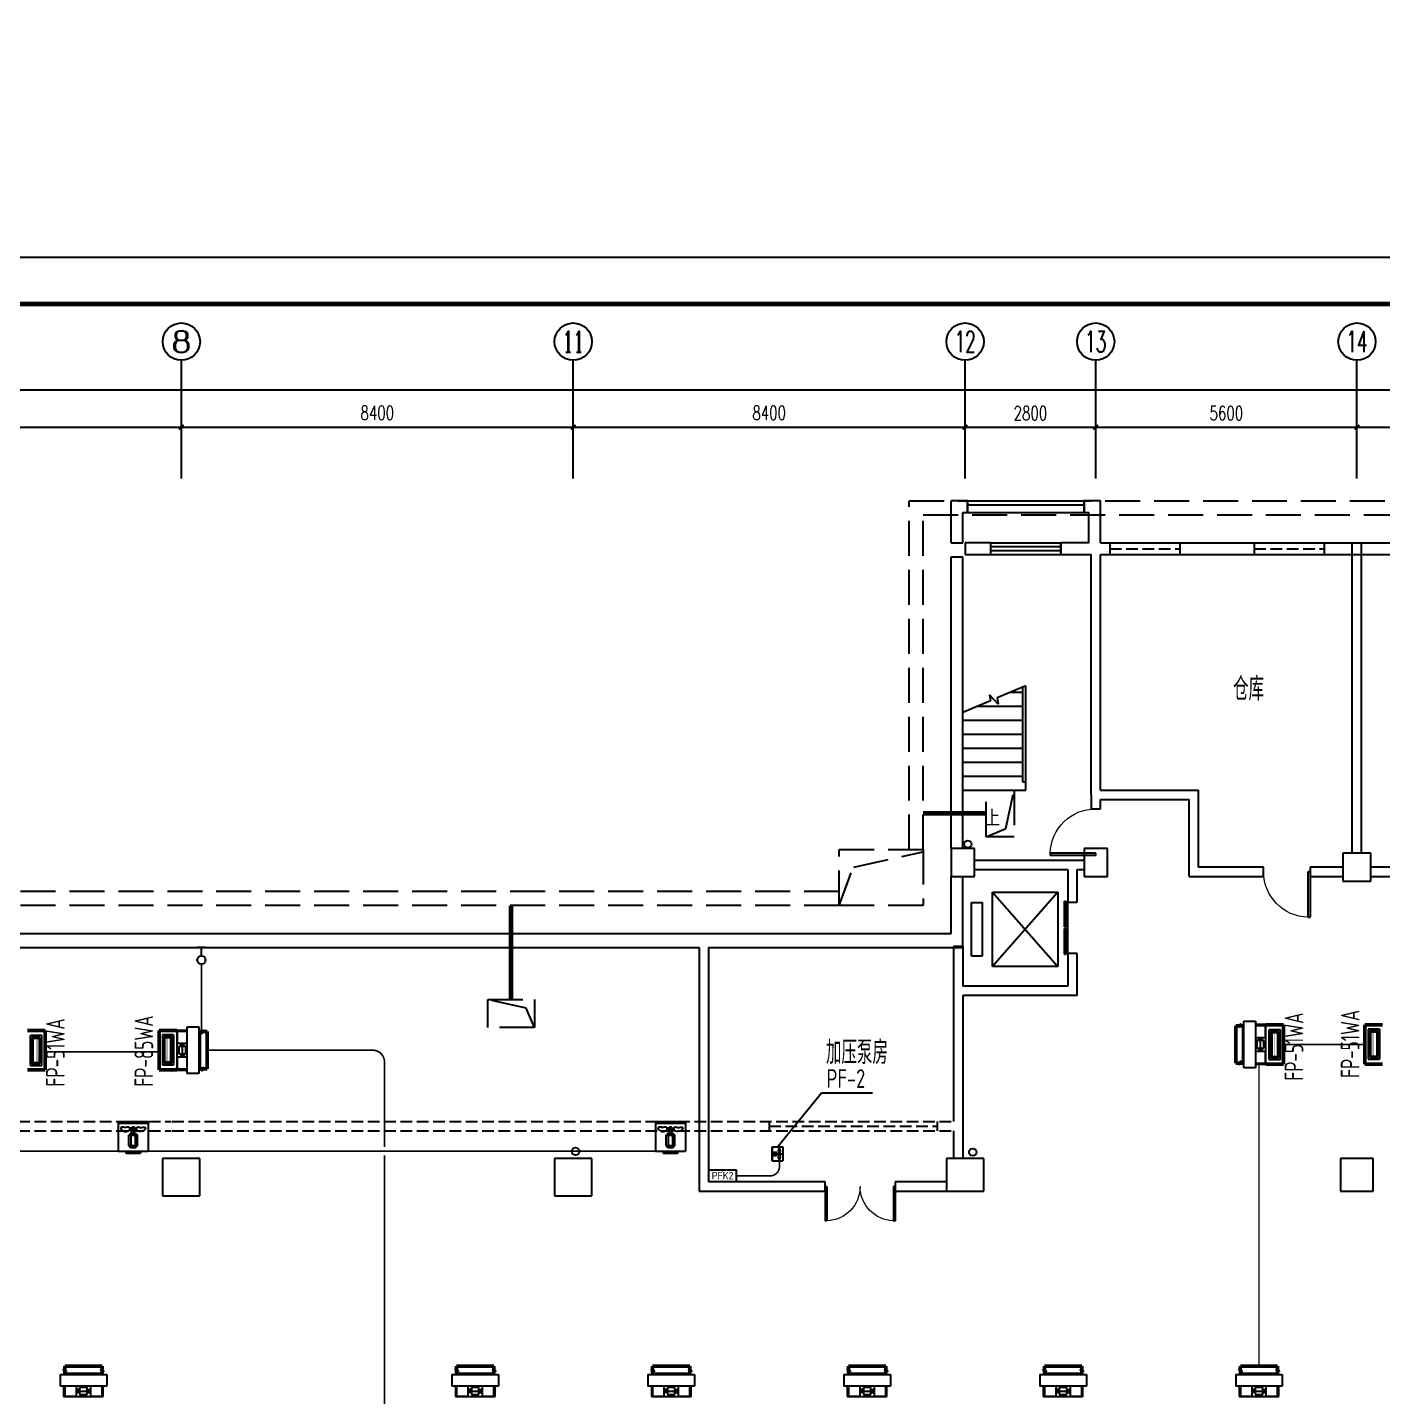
# Model space of a CAD drawing. Extents: x 2166032 to 5302137, y 581493 to 2416206.
# Drawn here: x 2366831 to 2395880, y 1306098 to 1335452 of the extents above; entities that cross this region are included whole.
import ezdxf
from ezdxf.enums import TextEntityAlignment as Align

# ---------------------------------------------------------------- set-up
doc = ezdxf.new("R2010")
doc.units = 0
doc.header["$LTSCALE"] = 1000
doc.header["$MEASUREMENT"] = 0
doc.linetypes.add('CENTER2', pattern=[1.14, 0.75, -0.13, 0.13, -0.13])
doc.linetypes.add('DASH', pattern=[0.35, 0.25, -0.1])
for name, color, linetype in [('ACS_FFG_FK', 7, 'Continuous'), ('AXIS', 3, 'Continuous'), ('AXIS_TEXT', 7, 'Continuous'), ('COLUMN', 2, 'Continuous'), ('DIM_SYMB', 3, 'Continuous'), ('EQUIP-照明', 3, 'Continuous'), ('EQUIP-通讯', 3, 'Continuous'), ('LVTRY', 8, 'Continuous'), ('PUB_TEXT', 7, 'Continuous'), ('PUB_TITLE', 137, 'Continuous'), ('STAIR', 8, 'Continuous'), ('WALL', 8, 'Continuous'), ('WINDOW', 8, 'Continuous'), ('WIRE-照明', 1, 'Continuous'), ('地沟', 8, 'Continuous'), ('屋面', 151, 'Continuous'), ('水', 7, 'Continuous'), ('消防', 7, 'Continuous'), ('消防排烟', 7, 'Continuous'), ('风机盘管', 7, 'Continuous')]:
    doc.layers.add(name, color=color, linetype=linetype)
doc.layers.add('ACS_KT_SB', color=130, linetype='Continuous', lineweight=13)
doc.layers.add('ACS_SFG_F2', color=6, linetype='Continuous', lineweight=50)
doc.styles.add('_TCH_AXIS', font='complex_.ttf')
doc.styles.add('_TCH_DIM', font='tssdeng.shx', dxfattribs={"bigfont": 'tssdchn.shx'})
doc.styles.add('_TEL_DIM', font='@tssdeng.shx', dxfattribs={"width": 0.8, "height": 3.5, "bigfont": '!tssdchn.shx'})
doc.styles.add('COMPLEX', font='complex_.ttf')
doc.styles.add('DIM_FONT', font='simplex_.ttf', dxfattribs={"width": 0.7})
doc.styles.add('HZ', font='！tssdeng.shx', dxfattribs={"bigfont": '！tssdchn.shx'})
doc.styles.get("Standard").update_dxf_attribs({"font": 'tssdeng.shx', "bigfont": 'tssdchn.shx'})
doc.styles.add('TSSD_Dimension', font='Tssdeng.shx', dxfattribs={"width": 0.7, "bigfont": 'tssdchn.shx'})
doc.styles.add('TSSD_REIN', font='tssdeng.shx', dxfattribs={"width": 0.7, "bigfont": 'tssdchn.shx'})
doc.dimstyles.new('DIMN', dxfattribs={"dimtxt": 300, "dimasz": 100, "dimexe": 250, "dimexo": 300, "dimgap": 150, "dimtad": 1, "dimdec": 0, "dimzin": 0, "dimdsep": 46, "dimtxsty": 'DIM_FONT', "dimblk": 'ARCHTICK', "dimcen": 0.09, "dimclrt": 7, "dimazin": 2, "dimtfac": 1, "dimtdec": 0, "dimtix": 1, "dimtmove": 2, "dimatfit": 3, "dimldrblk": 'ARCHTICK', "dimfxl": 1, "dimtolj": 1, "dimtzin": 0, "dimarcsym": 0})

# ---------------------------------------------------------------- blocks, each defined once
blk = doc.blocks.new('$SB61_1')
for p, q in [((-344, 91), (-380, 54)), ((-380, 54), (-380, -52)), ((-344, 91), (-134, 91)), ((-344, 91), (-344, -89)), ((-344, 43), (-134, 43)), ((-93, 50), (-134, 91)), ((-134, 91), (-134, -89)), ((-93, 50), (-93, -47)), ((-93, 32), (-10, 32)), ((-10, 66), (-10, -64)), ((-10, 66), (10, 66)), ((10, 16), (10, 66)), ((-344, -89), (-380, -52)), ((-344, -45), (-134, -45)), ((-344, -89), (-134, -89)), ((-93, -47), (-134, -89)), ((-93, -27), (-10, -27)), ((-10, -64), (10, -64)), ((10, -16), (10, -64))]:
    blk.add_line(p, q)
for points in [[(27, 198, 0.411372), (11, 254, 0.494273), (-35, 83, 0.741953), (33, 105, 0.098181), (27, 124, -0.171786), (27, 198)], [(31, -198, -0.313475), (12, -256, -0.472676), (-35, -80, -0.748081), (34, -102, -0.098181), (28, -121, 0.171786), (28, -196)]]:
    blk.add_lwpolyline(points, format="xyb")
blk.add_lwpolyline([(10, 16), (34, 16), (34, -16), (10, -16)], close=True)
for tag, p, height, style, width, flags in [('UNIT', (0, 0), 0.001, 'HZ', 0.7, 1), ('WHAT', (0, 0), 0.001, 'HZ', 0.7, 1), ('SPEC', (0, 0), 0.001, 'HZ', 0.7, 1), ('YSIZE', (34, -16), 0.15, 'DIM_FONT', 0.8, 9), ('XSIZE', (34, -16), 0.15, 'DIM_FONT', 0.8, 9)]:
    blk.add_attdef(tag, p, '', height=height, dxfattribs=dict(style=style, width=width, flags=flags))
blk = doc.blocks.new('A$C54D307B5')
at = {"layer": '消防'}
for p, q in [((0, -300), (0, 300)), ((0, 300), (640, 300)), ((165, 345), (475, 345)), ((165, 300), (165, 345)), ((475, 300), (475, 345)), ((640, -300), (640, 300)), ((0, -340), (0, -300)), ((0, -300), (640, -300)), ((0, -340), (640, -340)), ((640, -340), (640, -300))]:
    blk.add_line(p, q, dxfattribs=at)
at = {"layer": '风机盘管', "xscale": -1.057367996545509, "yscale": 1.057367996545509, "zscale": 1.0573679886336, "rotation": 90}
blk.add_blockref('$SB61_1', (321, -183), dxfattribs=at)
blk = doc.blocks.new('H-DTDFFS-20')
for p, q in [((-0.5, 0.5), (0.5, 0.5)), ((-0.5, -0.5), (-0.5, 0.5)), ((0.5, 0.5), (-0.5, 0.5)), ((0.5, 0.5), (0.5, -0.5)), ((-0.44, -0.34), (-0.44, 0.34)), ((-0.44, 0.34), (0.44, 0.34)), ((-0.4, 0.3), (0.4, 0.3)), ((-0.4, -0.3), (-0.4, 0.3)), ((0.4, 0.3), (0.4, -0.3)), ((0.44, 0.34), (0.44, -0.34)), ((0.44, -0.34), (-0.44, -0.34)), ((0.4, -0.3), (-0.4, -0.3)), ((0.5, -0.5), (-0.5, -0.5))]:
    blk.add_line(p, q)
at = {"const_width": 0.01}
for points in [[(-0.4, 0.162), (0.4, 0.162)], [(-0.4, 0), (0.4, 0)], [(-0.4, -0.162), (0.4, -0.162)]]:
    blk.add_lwpolyline(points, dxfattribs=at)
blk = doc.blocks.new('$equip$00001212')
for p, q in [((-0.222, 0), (0.222, 0)), ((0, 0.444), (0, 0))]:
    blk.add_line(p, q)
blk.add_circle((0, 0.667), 0.222)
at = {"layer": 'EQUIP-照明'}
for p in [(0, 0.889), (-0.222, 0.667), (0, 0), (0.222, 0.667)]:
    blk.add_point(p, dxfattribs=at)
at = {"layer": 'EQUIP-照明', "flags": 9}
blk.add_attdef('A', (0, 0), '', height=0.00002, dxfattribs=at)
blk = doc.blocks.new('$equip$00001955')
for p, q in [((0.75, 0.3), (-0.75, 0.3)), ((-0.75, 0.3), (-0.75, -0.3)), ((0.75, -0.3), (0.75, 0.3)), ((-0.75, -0.3), (0.75, -0.3))]:
    blk.add_line(p, q)
for p in [(-0.75, 0), (0, 0.3), (0.75, 0), (0, -0.3)]:
    blk.add_point(p)
at = {"color": 7, "style": '_TEL_DIM'}
blk.add_attdef('$TEXT$', text='', height=0.4, dxfattribs=at).set_placement((0.005, 0.013), align=Align.MIDDLE_CENTER)
at = {"color": 7, "style": '_TEL_DIM', "flags": 1}
blk.add_attdef('A', text='', height=0.00002, dxfattribs=at).set_placement((0, 0), align=Align.MIDDLE_CENTER)
blk = doc.blocks.new('_ArchTick')
at = {"color": 0, "linetype": 'ByBlock', "const_width": 0.4}
blk.add_lwpolyline([(-0.5, -0.5), (0.5, 0.5)], dxfattribs=at)
blk = doc.blocks.new('*D2332')
at = {"layer": 'AXIS', "color": 0, "lineweight": -2}
for p, q in [((2361731, 1326180), (2361731, 1327132)), ((2370131, 1326180), (2370131, 1327132)), ((2361731, 1326882), (2370131, 1326882))]:
    blk.add_line(p, q, dxfattribs=at)
at = {"layer": 'Defpoints', "color": 0}
for p in [(2370131, 1326882), (2361731, 1325880), (2370131, 1325880)]:
    blk.add_point(p, dxfattribs=at)
at = {"layer": 'AXIS', "color": 0, "lineweight": -2, "xscale": 100, "yscale": 100, "zscale": 100, "rotation": 180}
blk.add_blockref('_ArchTick', (2361731, 1326882), dxfattribs=at)
at = {"layer": 'AXIS', "color": 0, "lineweight": -2, "xscale": 100, "yscale": 100, "zscale": 100}
blk.add_blockref('_ArchTick', (2370131, 1326882), dxfattribs=at)
at = {"layer": 'AXIS', "color": 7, "insert": (2365931, 1327186), "char_height": 300, "attachment_point": 5, "style": 'DIM_FONT'}
blk.add_mtext('\\A1;8400', dxfattribs=at)
blk = doc.blocks.new('*D2333')
at = {"layer": 'AXIS', "color": 0, "lineweight": -2}
for p, q in [((2370131, 1326180), (2370131, 1327132)), ((2378531, 1326180), (2378531, 1327132)), ((2370131, 1326882), (2378531, 1326882))]:
    blk.add_line(p, q, dxfattribs=at)
at = {"layer": 'Defpoints', "color": 0}
for p in [(2378531, 1326882), (2370131, 1325880), (2378531, 1325880)]:
    blk.add_point(p, dxfattribs=at)
at = {"layer": 'AXIS', "color": 0, "lineweight": -2, "xscale": 100, "yscale": 100, "zscale": 100, "rotation": 180}
blk.add_blockref('_ArchTick', (2370131, 1326882), dxfattribs=at)
at = {"layer": 'AXIS', "color": 0, "lineweight": -2, "xscale": 100, "yscale": 100, "zscale": 100}
blk.add_blockref('_ArchTick', (2378531, 1326882), dxfattribs=at)
at = {"layer": 'AXIS', "color": 7, "insert": (2374331, 1327186), "char_height": 300, "attachment_point": 5, "style": 'DIM_FONT'}
blk.add_mtext('\\A1;8400', dxfattribs=at)
blk = doc.blocks.new('*D2334')
at = {"layer": 'AXIS', "color": 0, "lineweight": -2}
for p, q in [((2378531, 1326180), (2378531, 1327132)), ((2386931, 1326180), (2386931, 1327132)), ((2378531, 1326882), (2386931, 1326882))]:
    blk.add_line(p, q, dxfattribs=at)
at = {"layer": 'Defpoints', "color": 0}
for p in [(2386931, 1326882), (2378531, 1325880), (2386931, 1325880)]:
    blk.add_point(p, dxfattribs=at)
at = {"layer": 'AXIS', "color": 0, "lineweight": -2, "xscale": 100, "yscale": 100, "zscale": 100, "rotation": 180}
blk.add_blockref('_ArchTick', (2378531, 1326882), dxfattribs=at)
at = {"layer": 'AXIS', "color": 0, "lineweight": -2, "xscale": 100, "yscale": 100, "zscale": 100}
blk.add_blockref('_ArchTick', (2386931, 1326882), dxfattribs=at)
at = {"layer": 'AXIS', "color": 7, "insert": (2382731, 1327186), "char_height": 300, "attachment_point": 5, "style": 'DIM_FONT'}
blk.add_mtext('\\A1;8400', dxfattribs=at)
blk = doc.blocks.new('*D2335')
at = {"layer": 'AXIS', "color": 0, "lineweight": -2}
for p, q in [((2386931, 1326180), (2386931, 1327132)), ((2389731, 1326180), (2389731, 1327132)), ((2386931, 1326882), (2389731, 1326882))]:
    blk.add_line(p, q, dxfattribs=at)
at = {"layer": 'Defpoints', "color": 0}
for p in [(2389731, 1326882), (2386931, 1325880), (2389731, 1325880)]:
    blk.add_point(p, dxfattribs=at)
at = {"layer": 'AXIS', "color": 0, "lineweight": -2, "xscale": 100, "yscale": 100, "zscale": 100, "rotation": 180}
blk.add_blockref('_ArchTick', (2386931, 1326882), dxfattribs=at)
at = {"layer": 'AXIS', "color": 0, "lineweight": -2, "xscale": 100, "yscale": 100, "zscale": 100}
blk.add_blockref('_ArchTick', (2389731, 1326882), dxfattribs=at)
at = {"layer": 'AXIS', "color": 7, "insert": (2388331, 1327183), "char_height": 300, "attachment_point": 5, "style": 'DIM_FONT'}
blk.add_mtext('\\A1;2800', dxfattribs=at)
blk = doc.blocks.new('*D2336')
at = {"layer": 'AXIS', "color": 0, "lineweight": -2}
for p, q in [((2389731, 1326180), (2389731, 1327132)), ((2395331, 1326180), (2395331, 1327132)), ((2389731, 1326882), (2395331, 1326882))]:
    blk.add_line(p, q, dxfattribs=at)
at = {"layer": 'Defpoints', "color": 0}
for p in [(2395331, 1326882), (2389731, 1325880), (2395331, 1325880)]:
    blk.add_point(p, dxfattribs=at)
at = {"layer": 'AXIS', "color": 0, "lineweight": -2, "xscale": 100, "yscale": 100, "zscale": 100, "rotation": 180}
blk.add_blockref('_ArchTick', (2389731, 1326882), dxfattribs=at)
at = {"layer": 'AXIS', "color": 0, "lineweight": -2, "xscale": 100, "yscale": 100, "zscale": 100}
blk.add_blockref('_ArchTick', (2395331, 1326882), dxfattribs=at)
at = {"layer": 'AXIS', "color": 7, "insert": (2392531, 1327183), "char_height": 300, "attachment_point": 5, "style": 'DIM_FONT'}
blk.add_mtext('\\A1;5600', dxfattribs=at)
blk = doc.blocks.new('*D2337')
at = {"layer": 'AXIS', "color": 0, "lineweight": -2}
for p, q in [((2395331, 1326180), (2395331, 1327132)), ((2401931, 1326180), (2401931, 1327132)), ((2395331, 1326882), (2401931, 1326882))]:
    blk.add_line(p, q, dxfattribs=at)
at = {"layer": 'Defpoints', "color": 0}
for p in [(2401931, 1326882), (2395331, 1325880), (2401931, 1325880)]:
    blk.add_point(p, dxfattribs=at)
at = {"layer": 'AXIS', "color": 0, "lineweight": -2, "xscale": 100, "yscale": 100, "zscale": 100, "rotation": 180}
blk.add_blockref('_ArchTick', (2395331, 1326882), dxfattribs=at)
at = {"layer": 'AXIS', "color": 0, "lineweight": -2, "xscale": 100, "yscale": 100, "zscale": 100}
blk.add_blockref('_ArchTick', (2401931, 1326882), dxfattribs=at)
at = {"layer": 'AXIS', "color": 7, "insert": (2398631, 1327183), "char_height": 300, "attachment_point": 5, "style": 'DIM_FONT'}
blk.add_mtext('\\A1;6600', dxfattribs=at)
blk = doc.blocks.new('*D2339')
at = {"layer": 'AXIS', "color": 0, "lineweight": -2}
for p, q in [((2326731, 1326480), (2326731, 1327932)), ((2404361, 1326480), (2404361, 1327932)), ((2326731, 1327682), (2404361, 1327682))]:
    blk.add_line(p, q, dxfattribs=at)
at = {"layer": 'Defpoints', "color": 0}
for p in [(2404361, 1327682), (2326731, 1326180), (2404361, 1326180)]:
    blk.add_point(p, dxfattribs=at)
at = {"layer": 'AXIS', "color": 0, "lineweight": -2, "xscale": 100, "yscale": 100, "zscale": 100, "rotation": 180}
blk.add_blockref('_ArchTick', (2326731, 1327682), dxfattribs=at)
at = {"layer": 'AXIS', "color": 0, "lineweight": -2, "xscale": 100, "yscale": 100, "zscale": 100}
blk.add_blockref('_ArchTick', (2404361, 1327682), dxfattribs=at)
at = {"layer": 'AXIS', "color": 7, "insert": (2365546, 1327983), "char_height": 300, "attachment_point": 5, "style": 'DIM_FONT'}
blk.add_mtext('\\A1;77630', dxfattribs=at)
blk = doc.blocks.new('$DorLib2D$00000001')
for p, q in [((0.45, 0.975), (0.5, 0.975)), ((0.45, 0), (0.45, 0.975)), ((0.5, 0), (0.5, 0.975)), ((0.5, 0), (0.45, 0))]:
    blk.add_line(p, q)
at = {"lineweight": 13}
blk.add_arc((0.475, 0), 0.975, 91.4693, 180, dxfattribs=at)
blk = doc.blocks.new('_AXISO')
blk.add_circle((0, 0), 0.5)
at = {"layer": 'AXIS_TEXT', "style": 'COMPLEX', "width": 1.171875}
blk.add_attdef('A', text='', height=0.56, dxfattribs=at).set_placement((-0.25, -0.28), (0.25, -0.28), align=Align.FIT)
blk = doc.blocks.new('$TCHSYS$WIN2D')
for p, q in [((-0.5, 0.5), (0.5, 0.5)), ((-0.5, 0.5), (-0.5, -0.5)), ((0.5, 0.5), (0.5, -0.5)), ((0.5, 0.167), (-0.5, 0.167)), ((0.5, -0.167), (-0.5, -0.167)), ((-0.5, -0.5), (0.5, -0.5))]:
    blk.add_line(p, q)
blk = doc.blocks.new('$TCHSYS$LDOR22D')
for p, q in [((-0.517, 0.833), (-0.017, 0.833)), ((-0.517, 0.833), (-0.517, 0.667)), ((-0.017, 0.833), (-0.017, 0.667)), ((0.017, 0.833), (0.017, 0.667)), ((0.017, 0.833), (0.517, 0.833)), ((0.517, 0.833), (0.517, 0.667)), ((-0.517, 0.667), (-0.017, 0.667)), ((0.017, 0.667), (0.517, 0.667)), ((-0.5, 0.5), (0.5, 0.5))]:
    blk.add_line(p, q)
blk = doc.blocks.new('$DorLib2D$00000002')
for p, q in [((-0.5, 0), (-0.5, 0.4875)), ((-0.475, 0.4875), (-0.5, 0.4875)), ((-0.475, 0), (-0.475, 0.4875)), ((0.475, 0), (0.475, 0.4875)), ((0.475, 0.4875), (0.5, 0.4875)), ((0.5, 0), (0.5, 0.4875)), ((-0.5, 0), (-0.475, 0)), ((0.5, 0), (0.475, 0))]:
    blk.add_line(p, q)
at = {"lineweight": 13}
for centre, start, end in [((-0.4875, 0), 0, 88.53072), ((0.4875, 0), 91.46928, 180)]:
    blk.add_arc(centre, 0.4875, start, end, dxfattribs=at)

msp = doc.modelspace()

# ---------------------------------------------------------------- linework, layer by layer
at = {"color": 0}
for p, q in [((2370031, 1313949), (2370031, 1313099)), ((2370256, 1313949), (2370031, 1313949)), ((2370043.5, 1313924), (2370043.5, 1313674)), ((2370256, 1313924), (2370043.5, 1313924)), ((2370256, 1313024), (2370256, 1314024)), ((2370256, 1314024), (2370506, 1314024)), ((2370506, 1314024), (2370506, 1313024)), ((2370506, 1313924), (2370531, 1313924)), ((2370531, 1313954), (2370531, 1313094)), ((2392880.7, 1313218.9), (2392880.7, 1314078.9)), ((2392905.7, 1314048.9), (2392880.7, 1314048.9)), ((2392905.7, 1313148.9), (2392905.7, 1314148.9)), ((2392905.7, 1314148.9), (2393155.7, 1314148.9)), ((2393155.7, 1314148.9), (2393155.7, 1313148.9)), ((2393380.7, 1314073.9), (2393155.7, 1314073.9)), ((2393368.2, 1314048.9), (2393155.7, 1314048.9)), ((2393368.2, 1313798.9), (2393368.2, 1314048.9)), ((2393380.7, 1313223.9), (2393380.7, 1314073.9)), ((2370043.5, 1313674), (2370256, 1313674)), ((2370118.5, 1313604), (2370118.5, 1313674)), ((2370149.7, 1313674), (2370149.7, 1313374)), ((2370180.9, 1313604), (2370180.9, 1313674)), ((2393155.7, 1313798.9), (2393368.2, 1313798.9)), ((2393336.9, 1313728.9), (2393186.9, 1313728.9)), ((2393186.9, 1313728.9), (2393186.9, 1313568.9)), ((2393230.7, 1313728.9), (2393230.7, 1313798.9)), ((2393261.9, 1313498.9), (2393261.9, 1313798.9)), ((2393293.2, 1313728.9), (2393293.2, 1313798.9)), ((2393336.9, 1313568.9), (2393336.9, 1313728.9)), ((2370043.5, 1313374), (2370043.5, 1313124)), ((2370256, 1313374), (2370043.5, 1313374)), ((2370224.7, 1313604), (2370074.7, 1313604)), ((2370074.7, 1313604), (2370074.7, 1313444)), ((2370074.7, 1313444), (2370224.7, 1313444)), ((2370118.5, 1313444), (2370118.5, 1313374)), ((2370180.9, 1313444), (2370180.9, 1313374)), ((2370224.7, 1313444), (2370224.7, 1313604)), ((2393368.2, 1313498.9), (2393155.7, 1313498.9)), ((2393186.9, 1313568.9), (2393336.9, 1313568.9)), ((2393230.7, 1313568.9), (2393230.7, 1313498.9)), ((2393293.2, 1313568.9), (2393293.2, 1313498.9)), ((2393368.2, 1313248.9), (2393368.2, 1313498.9)), ((2370031, 1313099), (2370256, 1313099)), ((2370043.5, 1313124), (2370256, 1313124)), ((2370506, 1313124), (2370531, 1313124)), ((2392905.7, 1313248.9), (2392880.7, 1313248.9)), ((2393155.7, 1313148.9), (2392905.7, 1313148.9)), ((2393155.7, 1313248.9), (2393368.2, 1313248.9)), ((2393155.7, 1313223.9), (2393380.7, 1313223.9)), ((2370506, 1313024), (2370256, 1313024)), ((2367530.7, 1306572.7), (2368530.7, 1306572.7)), ((2367530.7, 1306572.7), (2367530.7, 1306322.7)), ((2367600.7, 1306597.7), (2368460.7, 1306597.7)), ((2367630.7, 1306572.7), (2367630.7, 1306597.7)), ((2368430.7, 1306572.7), (2368430.7, 1306597.7)), ((2368530.7, 1306572.7), (2368530.7, 1306322.7)), ((2375930.7, 1306572.7), (2376930.7, 1306572.7)), ((2375930.7, 1306572.7), (2375930.7, 1306322.7)), ((2376000.7, 1306597.7), (2376860.7, 1306597.7)), ((2376030.7, 1306572.7), (2376030.7, 1306597.7)), ((2376830.7, 1306572.7), (2376830.7, 1306597.7)), ((2376930.7, 1306572.7), (2376930.7, 1306322.7)), ((2380130.7, 1306572.7), (2381130.7, 1306572.7)), ((2380130.7, 1306572.7), (2380130.7, 1306322.7)), ((2380200.7, 1306597.7), (2381060.7, 1306597.7)), ((2380230.7, 1306572.7), (2380230.7, 1306597.7)), ((2381030.7, 1306572.7), (2381030.7, 1306597.7)), ((2381130.7, 1306572.7), (2381130.7, 1306322.7)), ((2384330.7, 1306572.7), (2385330.7, 1306572.7)), ((2384330.7, 1306572.7), (2384330.7, 1306322.7)), ((2384400.7, 1306597.7), (2385260.7, 1306597.7)), ((2384430.7, 1306572.7), (2384430.7, 1306597.7)), ((2385230.7, 1306572.7), (2385230.7, 1306597.7)), ((2385330.7, 1306572.7), (2385330.7, 1306322.7)), ((2388530.7, 1306572.7), (2389530.7, 1306572.7)), ((2388530.7, 1306572.7), (2388530.7, 1306322.7)), ((2388600.7, 1306597.7), (2389460.7, 1306597.7)), ((2388630.7, 1306572.7), (2388630.7, 1306597.7)), ((2389430.7, 1306572.7), (2389430.7, 1306597.7)), ((2389530.7, 1306572.7), (2389530.7, 1306322.7)), ((2392730.7, 1306572.7), (2393730.7, 1306572.7)), ((2392730.7, 1306572.7), (2392730.7, 1306322.7)), ((2392800.7, 1306597.7), (2393660.7, 1306597.7)), ((2392830.7, 1306572.7), (2392830.7, 1306597.7)), ((2393630.7, 1306572.7), (2393630.7, 1306597.7)), ((2393730.7, 1306572.7), (2393730.7, 1306322.7)), ((2368530.7, 1306322.7), (2367530.7, 1306322.7)), ((2367605.7, 1306322.7), (2367605.7, 1306097.7)), ((2367630.7, 1306322.7), (2367630.7, 1306110.2)), ((2367880.7, 1306110.2), (2367880.7, 1306322.7)), ((2367950.7, 1306291.5), (2367950.7, 1306141.5)), ((2368110.7, 1306291.5), (2367950.7, 1306291.5)), ((2368110.7, 1306141.5), (2368110.7, 1306291.5)), ((2368180.7, 1306322.7), (2368180.7, 1306110.2)), ((2368430.7, 1306110.2), (2368430.7, 1306322.7)), ((2368455.7, 1306097.7), (2368455.7, 1306322.7)), ((2376930.7, 1306322.7), (2375930.7, 1306322.7)), ((2376005.7, 1306322.7), (2376005.7, 1306097.7)), ((2376030.7, 1306322.7), (2376030.7, 1306110.2)), ((2376280.7, 1306110.2), (2376280.7, 1306322.7)), ((2376350.7, 1306291.5), (2376350.7, 1306141.5)), ((2376510.7, 1306291.5), (2376350.7, 1306291.5)), ((2376510.7, 1306141.5), (2376510.7, 1306291.5)), ((2376580.7, 1306322.7), (2376580.7, 1306110.2)), ((2376830.7, 1306110.2), (2376830.7, 1306322.7)), ((2376855.7, 1306097.7), (2376855.7, 1306322.7)), ((2381130.7, 1306322.7), (2380130.7, 1306322.7)), ((2380205.7, 1306322.7), (2380205.7, 1306097.7)), ((2380230.7, 1306322.7), (2380230.7, 1306110.2)), ((2380480.7, 1306110.2), (2380480.7, 1306322.7)), ((2380550.7, 1306291.5), (2380550.7, 1306141.5)), ((2380710.7, 1306291.5), (2380550.7, 1306291.5)), ((2380710.7, 1306141.5), (2380710.7, 1306291.5)), ((2380780.7, 1306322.7), (2380780.7, 1306110.2)), ((2381030.7, 1306110.2), (2381030.7, 1306322.7)), ((2381055.7, 1306097.7), (2381055.7, 1306322.7)), ((2385330.7, 1306322.7), (2384330.7, 1306322.7)), ((2384405.7, 1306322.7), (2384405.7, 1306097.7)), ((2384430.7, 1306322.7), (2384430.7, 1306110.2)), ((2384680.7, 1306110.2), (2384680.7, 1306322.7)), ((2384750.7, 1306291.5), (2384750.7, 1306141.5)), ((2384910.7, 1306291.5), (2384750.7, 1306291.5)), ((2384910.7, 1306141.5), (2384910.7, 1306291.5)), ((2384980.7, 1306322.7), (2384980.7, 1306110.2)), ((2385230.7, 1306110.2), (2385230.7, 1306322.7)), ((2385255.7, 1306097.7), (2385255.7, 1306322.7)), ((2389530.7, 1306322.7), (2388530.7, 1306322.7)), ((2388605.7, 1306322.7), (2388605.7, 1306097.7)), ((2388630.7, 1306322.7), (2388630.7, 1306110.2)), ((2388880.7, 1306110.2), (2388880.7, 1306322.7)), ((2388950.7, 1306291.5), (2388950.7, 1306141.5)), ((2389110.7, 1306291.5), (2388950.7, 1306291.5)), ((2389110.7, 1306141.5), (2389110.7, 1306291.5)), ((2389180.7, 1306322.7), (2389180.7, 1306110.2)), ((2389430.7, 1306110.2), (2389430.7, 1306322.7)), ((2389455.7, 1306097.7), (2389455.7, 1306322.7)), ((2393730.7, 1306322.7), (2392730.7, 1306322.7)), ((2392805.7, 1306322.7), (2392805.7, 1306097.7)), ((2392830.7, 1306322.7), (2392830.7, 1306110.2)), ((2393080.7, 1306110.2), (2393080.7, 1306322.7)), ((2393150.7, 1306291.5), (2393150.7, 1306141.5)), ((2393310.7, 1306291.5), (2393150.7, 1306291.5)), ((2393310.7, 1306141.5), (2393310.7, 1306291.5)), ((2393380.7, 1306322.7), (2393380.7, 1306110.2)), ((2393630.7, 1306110.2), (2393630.7, 1306322.7)), ((2393655.7, 1306097.7), (2393655.7, 1306322.7)), ((2367605.7, 1306097.7), (2368455.7, 1306097.7)), ((2367630.7, 1306110.2), (2367880.7, 1306110.2)), ((2367950.7, 1306247.7), (2367880.7, 1306247.7)), ((2367880.7, 1306216.5), (2368180.7, 1306216.5)), ((2367950.7, 1306185.2), (2367880.7, 1306185.2)), ((2367950.7, 1306141.5), (2368110.7, 1306141.5)), ((2368110.7, 1306247.7), (2368180.7, 1306247.7)), ((2368110.7, 1306185.2), (2368180.7, 1306185.2)), ((2368180.7, 1306110.2), (2368430.7, 1306110.2)), ((2376005.7, 1306097.7), (2376855.7, 1306097.7)), ((2376030.7, 1306110.2), (2376280.7, 1306110.2)), ((2376350.7, 1306247.7), (2376280.7, 1306247.7)), ((2376280.7, 1306216.5), (2376580.7, 1306216.5)), ((2376350.7, 1306185.2), (2376280.7, 1306185.2)), ((2376350.7, 1306141.5), (2376510.7, 1306141.5)), ((2376510.7, 1306247.7), (2376580.7, 1306247.7)), ((2376510.7, 1306185.2), (2376580.7, 1306185.2)), ((2376580.7, 1306110.2), (2376830.7, 1306110.2)), ((2380205.7, 1306097.7), (2381055.7, 1306097.7)), ((2380230.7, 1306110.2), (2380480.7, 1306110.2)), ((2380550.7, 1306247.7), (2380480.7, 1306247.7)), ((2380480.7, 1306216.5), (2380780.7, 1306216.5)), ((2380550.7, 1306185.2), (2380480.7, 1306185.2)), ((2380550.7, 1306141.5), (2380710.7, 1306141.5)), ((2380710.7, 1306247.7), (2380780.7, 1306247.7)), ((2380710.7, 1306185.2), (2380780.7, 1306185.2)), ((2380780.7, 1306110.2), (2381030.7, 1306110.2)), ((2384405.7, 1306097.7), (2385255.7, 1306097.7)), ((2384430.7, 1306110.2), (2384680.7, 1306110.2)), ((2384750.7, 1306247.7), (2384680.7, 1306247.7)), ((2384680.7, 1306216.5), (2384980.7, 1306216.5)), ((2384750.7, 1306185.2), (2384680.7, 1306185.2)), ((2384750.7, 1306141.5), (2384910.7, 1306141.5)), ((2384910.7, 1306247.7), (2384980.7, 1306247.7)), ((2384910.7, 1306185.2), (2384980.7, 1306185.2)), ((2384980.7, 1306110.2), (2385230.7, 1306110.2)), ((2388605.7, 1306097.7), (2389455.7, 1306097.7)), ((2388630.7, 1306110.2), (2388880.7, 1306110.2)), ((2388950.7, 1306247.7), (2388880.7, 1306247.7)), ((2388880.7, 1306216.5), (2389180.7, 1306216.5)), ((2388950.7, 1306185.2), (2388880.7, 1306185.2)), ((2388950.7, 1306141.5), (2389110.7, 1306141.5)), ((2389110.7, 1306247.7), (2389180.7, 1306247.7)), ((2389110.7, 1306185.2), (2389180.7, 1306185.2)), ((2389180.7, 1306110.2), (2389430.7, 1306110.2)), ((2392805.7, 1306097.7), (2393655.7, 1306097.7)), ((2392830.7, 1306110.2), (2393080.7, 1306110.2)), ((2393150.7, 1306247.7), (2393080.7, 1306247.7)), ((2393080.7, 1306216.5), (2393380.7, 1306216.5)), ((2393150.7, 1306185.2), (2393080.7, 1306185.2)), ((2393150.7, 1306141.5), (2393310.7, 1306141.5)), ((2393310.7, 1306247.7), (2393380.7, 1306247.7)), ((2393310.7, 1306185.2), (2393380.7, 1306185.2)), ((2393380.7, 1306110.2), (2393630.7, 1306110.2))]:
    msp.add_line(p, q, dxfattribs=at)
msp.add_line((2383854.2, 1312609.7), (2384943.2, 1312609.7))
msp.add_circle((2604640.5, 1020101.3), 438608.5)
at = {"layer": 'ACS_SFG_F2'}
for p, q in [((2367209, 1313946.6), (2366830.7, 1313946.6)), ((2367209, 1313101.5), (2367209, 1313946.6)), ((2369652.6, 1313946.6), (2370031, 1313946.6)), ((2369652.6, 1313946.6), (2369652.6, 1313101.5)), ((2370531, 1313924), (2370576.8, 1313924)), ((2370552.1, 1313889.5), (2370629.3, 1313947.4)), ((2370576.8, 1313924), (2370552.1, 1313889.5)), ((2370629.3, 1313947.4), (2370618.8, 1313924.6)), ((2370618.8, 1313924.6), (2370681, 1313924)), ((2370681, 1313924), (2370681, 1313124)), ((2392792.9, 1314048.3), (2392730.7, 1314048.9)), ((2392730.7, 1314048.9), (2392730.7, 1313248.9)), ((2392859.5, 1314083.4), (2392782.3, 1314025.5)), ((2392782.3, 1314025.5), (2392792.9, 1314048.3)), ((2392834.8, 1314048.9), (2392859.5, 1314083.4)), ((2392880.7, 1314048.9), (2392834.8, 1314048.9)), ((2393759, 1314071.4), (2393380.7, 1314071.4)), ((2393759, 1313226.3), (2393759, 1314071.4)), ((2395502, 1314071.4), (2395880.4, 1314071.4)), ((2395502, 1314071.4), (2395502.1, 1313226.3)), ((2367209, 1313101.5), (2366830.7, 1313101.5)), ((2369652.6, 1313101.5), (2370031, 1313101.5)), ((2370531, 1313124), (2370576.8, 1313124)), ((2370552.1, 1313089.5), (2370629.3, 1313147.4)), ((2370576.8, 1313124), (2370552.1, 1313089.5)), ((2370629.3, 1313147.4), (2370618.8, 1313124.6)), ((2370618.8, 1313124.6), (2370681, 1313124)), ((2392792.9, 1313248.3), (2392730.7, 1313248.9)), ((2392859.5, 1313283.4), (2392782.3, 1313225.5)), ((2392782.3, 1313225.5), (2392792.9, 1313248.3)), ((2392834.8, 1313248.9), (2392859.5, 1313283.4)), ((2392880.7, 1313248.9), (2392834.8, 1313248.9)), ((2393759, 1313226.3), (2393380.7, 1313226.3)), ((2395502, 1313226.3), (2395880.4, 1313226.3)), ((2367665.2, 1306618.9), (2367607.3, 1306696.1)), ((2367607.3, 1306696.1), (2367630.1, 1306685.6)), ((2367630.1, 1306685.6), (2367630.7, 1306747.7)), ((2368430.7, 1306747.7), (2367630.7, 1306747.7)), ((2367630.7, 1306597.7), (2367630.7, 1306643.6)), ((2367630.7, 1306643.6), (2367665.2, 1306618.9)), ((2368465.2, 1306618.9), (2368407.3, 1306696.1)), ((2368407.3, 1306696.1), (2368430.1, 1306685.6)), ((2368430.1, 1306685.6), (2368430.7, 1306747.7)), ((2368430.7, 1306597.7), (2368430.7, 1306643.6)), ((2368430.7, 1306643.6), (2368465.2, 1306618.9)), ((2376065.2, 1306618.9), (2376007.3, 1306696.1)), ((2376007.3, 1306696.1), (2376030.1, 1306685.6)), ((2376030.1, 1306685.6), (2376030.7, 1306747.7)), ((2376830.7, 1306747.7), (2376030.7, 1306747.7)), ((2376030.7, 1306597.7), (2376030.7, 1306643.6)), ((2376030.7, 1306643.6), (2376065.2, 1306618.9)), ((2376865.2, 1306618.9), (2376807.3, 1306696.1)), ((2376807.3, 1306696.1), (2376830.1, 1306685.6)), ((2376830.1, 1306685.6), (2376830.7, 1306747.7)), ((2376830.7, 1306597.7), (2376830.7, 1306643.6)), ((2376830.7, 1306643.6), (2376865.2, 1306618.9)), ((2380265.2, 1306618.9), (2380207.3, 1306696.1)), ((2380207.3, 1306696.1), (2380230.1, 1306685.6)), ((2380230.1, 1306685.6), (2380230.7, 1306747.7)), ((2381030.7, 1306747.7), (2380230.7, 1306747.7)), ((2380230.7, 1306597.7), (2380230.7, 1306643.6)), ((2380230.7, 1306643.6), (2380265.2, 1306618.9)), ((2381065.2, 1306618.9), (2381007.3, 1306696.1)), ((2381007.3, 1306696.1), (2381030.1, 1306685.6)), ((2381030.1, 1306685.6), (2381030.7, 1306747.7)), ((2381030.7, 1306597.7), (2381030.7, 1306643.6)), ((2381030.7, 1306643.6), (2381065.2, 1306618.9)), ((2384465.2, 1306618.9), (2384407.3, 1306696.1)), ((2384407.3, 1306696.1), (2384430.1, 1306685.6)), ((2384430.1, 1306685.6), (2384430.7, 1306747.7)), ((2385230.7, 1306747.7), (2384430.7, 1306747.7)), ((2384430.7, 1306597.7), (2384430.7, 1306643.6)), ((2384430.7, 1306643.6), (2384465.2, 1306618.9)), ((2385265.2, 1306618.9), (2385207.3, 1306696.1)), ((2385207.3, 1306696.1), (2385230.1, 1306685.6)), ((2385230.1, 1306685.6), (2385230.7, 1306747.7)), ((2385230.7, 1306597.7), (2385230.7, 1306643.6)), ((2385230.7, 1306643.6), (2385265.2, 1306618.9)), ((2388665.2, 1306618.9), (2388607.3, 1306696.1)), ((2388607.3, 1306696.1), (2388630.1, 1306685.6)), ((2388630.1, 1306685.6), (2388630.7, 1306747.7)), ((2389430.7, 1306747.7), (2388630.7, 1306747.7)), ((2388630.7, 1306597.7), (2388630.7, 1306643.6)), ((2388630.7, 1306643.6), (2388665.2, 1306618.9)), ((2389465.2, 1306618.9), (2389407.3, 1306696.1)), ((2389407.3, 1306696.1), (2389430.1, 1306685.6)), ((2389430.1, 1306685.6), (2389430.7, 1306747.7)), ((2389430.7, 1306597.7), (2389430.7, 1306643.6)), ((2389430.7, 1306643.6), (2389465.2, 1306618.9)), ((2392865.2, 1306618.9), (2392807.3, 1306696.1)), ((2392807.3, 1306696.1), (2392830.1, 1306685.6)), ((2392830.1, 1306685.6), (2392830.7, 1306747.7)), ((2393630.7, 1306747.7), (2392830.7, 1306747.7)), ((2392830.7, 1306597.7), (2392830.7, 1306643.6)), ((2392830.7, 1306643.6), (2392865.2, 1306618.9)), ((2393665.2, 1306618.9), (2393607.3, 1306696.1)), ((2393607.3, 1306696.1), (2393630.1, 1306685.6)), ((2393630.1, 1306685.6), (2393630.7, 1306747.7)), ((2393630.7, 1306597.7), (2393630.7, 1306643.6)), ((2393630.7, 1306643.6), (2393665.2, 1306618.9))]:
    msp.add_line(p, q, dxfattribs=at)
at = {"layer": 'AXIS'}
for p, q in [((2370130.7, 1325784.2), (2370130.7, 1328315.3)), ((2378530.7, 1325784.2), (2378530.7, 1328315.3)), ((2386930.7, 1325784.2), (2386930.7, 1328315.3)), ((2389730.7, 1325784.2), (2389730.7, 1328315.3)), ((2395330.7, 1325784.2), (2395330.7, 1328315.3))]:
    msp.add_line(p, q, dxfattribs=at)
at = {"layer": 'COLUMN'}
for p, q in [((2387130.7, 1317849.3), (2386630.7, 1317849.3)), ((2386630.7, 1317849.3), (2386630.7, 1317249.3)), ((2387130.7, 1317249.3), (2387130.7, 1317849.3)), ((2389980.7, 1317849.3), (2389480.7, 1317849.3)), ((2389480.7, 1317849.3), (2389480.7, 1317249.3)), ((2389980.7, 1317249.3), (2389980.7, 1317849.3)), ((2395630.7, 1317749.3), (2395030.7, 1317749.3)), ((2395030.7, 1317749.3), (2395030.7, 1317149.3)), ((2395630.7, 1317149.3), (2395630.7, 1317749.3)), ((2386630.7, 1317249.3), (2387130.7, 1317249.3)), ((2389480.7, 1317249.3), (2389980.7, 1317249.3)), ((2395030.7, 1317149.3), (2395630.7, 1317149.3)), ((2370529.1, 1311199.3), (2369729.1, 1311199.3)), ((2369729.1, 1311199.3), (2369729.1, 1310399.3)), ((2370529.1, 1310399.3), (2370529.1, 1311199.3)), ((2378929.1, 1311199.3), (2378129.1, 1311199.3)), ((2378129.1, 1311199.3), (2378129.1, 1310399.3)), ((2378929.1, 1310399.3), (2378929.1, 1311199.3)), ((2387331.5, 1311199.3), (2386531.5, 1311199.3)), ((2386531.5, 1311199.3), (2386531.5, 1310499.3)), ((2387331.5, 1310499.3), (2387331.5, 1311199.3)), ((2395680.7, 1311199.3), (2394980.7, 1311199.3)), ((2394980.7, 1311199.3), (2394980.7, 1310499.3)), ((2395680.7, 1310499.3), (2395680.7, 1311199.3)), ((2369729.1, 1310399.3), (2370529.1, 1310399.3)), ((2378129.1, 1310399.3), (2378929.1, 1310399.3)), ((2386531.5, 1310499.3), (2387331.5, 1310499.3)), ((2394980.7, 1310499.3), (2395680.7, 1310499.3))]:
    msp.add_line(p, q, dxfattribs=at)
at = {"layer": 'DIM_SYMB'}
msp.add_lwpolyline([(2387505.7, 1318775.3, 0, 0, 0), (2387505.7, 1320125.3, 80, 0, 0), (2387505.7, 1320425.3, 0, 0, 0)], format="xyseb", dxfattribs=at)
at = {"layer": 'LVTRY'}
for p, q in [((2386980.7, 1325299.3), (2389480.7, 1325299.3)), ((2386980.7, 1325219.3), (2389480.7, 1325219.3)), ((2386980.7, 1325049.3), (2389480.7, 1325049.3))]:
    msp.add_line(p, q, dxfattribs=at)
at = {"layer": 'PUB_TITLE'}
msp.add_lwpolyline([(2314031.7, 1271119.6), (2419131.7, 1271119.6), (2419131.7, 1330519.6), (2314031.7, 1330519.6)], close=True, dxfattribs=at)
at = {"layer": 'PUB_TITLE', "const_width": 100}
msp.add_lwpolyline([(2316531.7, 1272119.6), (2418131.7, 1272119.6), (2418131.7, 1329519.6), (2316531.7, 1329519.6)], close=True, dxfattribs=at)
at = {"layer": 'STAIR'}
for p, q in [((2388230.7, 1321332.5), (2387620.1, 1321076.4)), ((2388170.7, 1319279.3), (2388170.7, 1321307.3)), ((2388230.7, 1319279.3), (2388230.7, 1321332.5)), ((2388230.7, 1319279.3), (2388230.7, 1321332.5)), ((2387472.8, 1321014.6), (2386880.7, 1320766.2)), ((2387638.3, 1320942.6), (2387455.7, 1321140.1)), ((2387455.7, 1321140.1), (2387472.8, 1321014.6)), ((2387620.1, 1321076.4), (2387638.3, 1320942.6)), ((2387913.3, 1321199.3), (2388170.7, 1321199.3)), ((2386880.7, 1319099.3), (2386880.7, 1320766.2)), ((2387198.1, 1320899.3), (2388170.7, 1320899.3)), ((2386880.7, 1320599.3), (2388170.7, 1320599.3)), ((2386880.7, 1320299.3), (2388170.7, 1320299.3)), ((2386880.7, 1319999.3), (2388170.7, 1319999.3)), ((2386880.7, 1319699.3), (2388170.7, 1319699.3)), ((2386880.7, 1319399.3), (2388170.7, 1319399.3)), ((2388170.7, 1319279.3), (2388230.7, 1319279.3)), ((2388230.7, 1319099.3), (2388230.7, 1319279.3)), ((2386880.7, 1319099.3), (2388230.7, 1319099.3)), ((2387518.7, 1316915.8), (2388918.7, 1316915.8)), ((2387518.7, 1315315.8), (2387518.7, 1316915.8)), ((2387518.7, 1316915.8), (2388918.7, 1315315.8)), ((2388918.7, 1316915.8), (2387518.7, 1315315.8)), ((2388918.7, 1316915.8), (2388918.7, 1315315.8)), ((2387068.7, 1316690.8), (2387293.7, 1316690.8)), ((2387068.7, 1315540.8), (2387068.7, 1316690.8)), ((2387293.7, 1316690.8), (2387293.7, 1315540.8)), ((2387293.7, 1315540.8), (2387068.7, 1315540.8)), ((2388918.7, 1315315.8), (2387518.7, 1315315.8))]:
    msp.add_line(p, q, dxfattribs=at)
at = {"layer": 'WALL'}
for p, q in [((2386630.7, 1324399.3), (2386630.7, 1325299.3)), ((2386980.9, 1325299.3), (2386630.7, 1325299.3)), ((2386980.9, 1325049.3), (2386980.9, 1325299.3)), ((2389830.7, 1325299.3), (2389480.9, 1325299.3)), ((2389480.9, 1325299.3), (2389480.9, 1325049.3)), ((2389830.7, 1324399.3), (2389830.7, 1325299.3)), ((2386880.7, 1324399.3), (2386880.7, 1325049.3)), ((2386880.7, 1325049.3), (2386980.9, 1325049.3)), ((2389480.9, 1325049.3), (2389580.7, 1325049.3)), ((2389580.7, 1324399.3), (2389580.7, 1325049.3)), ((2386630.7, 1324399.3), (2386880.7, 1324399.3)), ((2387480.7, 1324399.3), (2386930.7, 1324399.3)), ((2386930.7, 1324399.3), (2386930.7, 1324149.3)), ((2387480.7, 1324149.3), (2387480.7, 1324399.3)), ((2389580.7, 1324399.3), (2388980.7, 1324399.3)), ((2388980.7, 1324399.3), (2388980.7, 1324149.3)), ((2389830.7, 1324399.3), (2402533.5, 1324399.3)), ((2395230.7, 1317749.3), (2395230.7, 1324399.3)), ((2395230.7, 1324399.3), (2395430.7, 1324399.3)), ((2395430.7, 1317749.3), (2395430.7, 1324399.3)), ((2386630.7, 1317849.3), (2386630.7, 1324099.3)), ((2386630.7, 1324099.3), (2386880.7, 1324099.3)), ((2386880.7, 1317849.3), (2386880.7, 1324099.3)), ((2386930.7, 1324149.3), (2387480.7, 1324149.3)), ((2388980.7, 1324149.3), (2389630.7, 1324149.3)), ((2389630.7, 1318999.3), (2389630.7, 1324149.3)), ((2389830.7, 1324149.3), (2402342.6, 1324149.3)), ((2389830.7, 1319099.3), (2389830.7, 1324149.3)), ((2389630.7, 1318999.3), (2389630.7, 1318699.3)), ((2389830.7, 1319099.3), (2391930.7, 1319099.3)), ((2389830.7, 1318699.3), (2389830.7, 1318899.3)), ((2389830.7, 1318899.3), (2391730.7, 1318899.3)), ((2391730.7, 1317249.3), (2391730.7, 1318899.3)), ((2391930.7, 1317449.3), (2391930.7, 1319099.3)), ((2389630.7, 1318699.3), (2389830.7, 1318699.3)), ((2387130.7, 1317599.3), (2389230.7, 1317599.3)), ((2389230.7, 1317599.3), (2389480.7, 1317599.3)), ((2393330.7, 1317449.3), (2391930.7, 1317449.3)), ((2393330.7, 1317249.3), (2393330.7, 1317449.3)), ((2395030.7, 1317449.3), (2394330.7, 1317449.3)), ((2394330.7, 1317449.3), (2394330.7, 1317249.3)), ((2399930.7, 1317449.3), (2395630.7, 1317449.3)), ((2386630.7, 1316024.3), (2386630.7, 1317249.3)), ((2386880.7, 1315724.3), (2386880.7, 1317249.3)), ((2387130.7, 1317399.3), (2389130.7, 1317399.3)), ((2389130.7, 1317399.3), (2389130.7, 1316699.3)), ((2389330.7, 1316699.3), (2389330.7, 1317399.3)), ((2389330.7, 1317399.3), (2389480.7, 1317399.3)), ((2391730.7, 1317249.3), (2393330.7, 1317249.3)), ((2394330.7, 1317249.3), (2395030.7, 1317249.3)), ((2395630.7, 1317249.3), (2399930.7, 1317249.3)), ((2389130.7, 1316699.3), (2389330.7, 1316699.3)), ((2344830.7, 1316024.3), (2381330.7, 1316024.3)), ((2381330.7, 1316024.3), (2386630.7, 1316024.3)), ((2344930.7, 1315724.3), (2381230.7, 1315724.3)), ((2381230.7, 1315724.3), (2381230.7, 1310499.3)), ((2381430.7, 1315724.3), (2381430.7, 1310699.3)), ((2381430.7, 1315724.3), (2386880.7, 1315724.3)), ((2386680.7, 1315749.3), (2386680.7, 1314799.3)), ((2386880.7, 1315749.3), (2386680.7, 1315749.3)), ((2386880.7, 1315749.3), (2386880.7, 1314899.3)), ((2389330.7, 1315599.3), (2389130.7, 1315599.3)), ((2389130.7, 1315599.3), (2389130.7, 1314899.3)), ((2389330.7, 1314699.3), (2389330.7, 1315599.3)), ((2386680.7, 1314799.3), (2386680.7, 1311999.3)), ((2389130.7, 1314899.3), (2386880.7, 1314899.3)), ((2386880.7, 1314699.3), (2386880.7, 1311899.3)), ((2389330.7, 1314699.3), (2386880.7, 1314699.3)), ((2386880.7, 1311899.3), (2386880.7, 1311199.3)), ((2386680.7, 1311799.3), (2386680.7, 1311199.3)), ((2383931.1, 1310699.3), (2381430.7, 1310699.3)), ((2383931.1, 1310499.3), (2383931.1, 1310699.3)), ((2386531.5, 1310699.3), (2385431.1, 1310699.3)), ((2385431.1, 1310699.3), (2385431.1, 1310499.3)), ((2381230.7, 1310499.3), (2383931.1, 1310499.3)), ((2385431.1, 1310499.3), (2386531.5, 1310499.3))]:
    msp.add_line(p, q, dxfattribs=at)
at = {"layer": 'WALL', "linetype": 'DASH'}
for p, q in [((2344930.7, 1311999.3), (2369914, 1311999.3)), ((2369930.7, 1311999.3), (2386680.7, 1311999.3)), ((2344930.7, 1311799.3), (2369914, 1311799.3)), ((2369930.7, 1311799.3), (2386680.7, 1311799.3))]:
    msp.add_line(p, q, dxfattribs=at)
at = {"layer": 'WINDOW', "linetype": 'DASH'}
for p, q in [((2386980.9, 1325299.3), (2386980.9, 1325049.3)), ((2389480.9, 1325049.3), (2389480.9, 1325299.3)), ((2390030.3, 1324399.3, 800), (2390030.3, 1324149.3, 800)), ((2390030.3, 1324274.3, 800), (2391530.3, 1324274.3, 800)), ((2391530.3, 1324399.3, 800), (2391530.3, 1324149.3, 800)), ((2393130.3, 1324399.3, 800), (2393130.3, 1324149.3, 800)), ((2393130.3, 1324274.3, 800), (2394630.3, 1324274.3, 800)), ((2394630.3, 1324399.3, 800), (2394630.3, 1324149.3, 800)), ((2382730.7, 1311999.3), (2382730.7, 1311799.3)), ((2382730.7, 1311899.3), (2386330.7, 1311899.3)), ((2386330.7, 1311999.3), (2386330.7, 1311799.3))]:
    msp.add_line(p, q, dxfattribs=at)
at = {"layer": 'WIRE-照明', "linetype": 'Continuous', "const_width": 35}
for points in [[(2370561.8, 1315368.8), (2370561.8, 1313924)], [(2393759, 1313648.9), (2395502.1, 1313648.9)], [(2367209, 1313486.2), (2369652.6, 1313486.2)], [(2393230.7, 1306747.7), (2393230.7, 1313248.9)], [(2353333.4, 1311359.6), (2368778.5, 1311359.6)], [(2369418.5, 1311359.6), (2380295.4, 1311359.6)], [(2374485, 1311267.1), (2374485, 1300342.7)]]:
    msp.add_lwpolyline(points, dxfattribs=at)
for points in [[(2370681, 1313524), (2374235, 1313524, -0.4142136), (2374485, 1313274), (2374485, 1311452.1)], [(2382952, 1311149.2), (2382952, 1311030.5, -0.4142136), (2382752, 1310830.5), (2382030.6, 1310830.5)]]:
    msp.add_lwpolyline(points, format="xyb", dxfattribs=at)
at = {"layer": '地沟', "linetype": 'DASH', "ltscale": 3}
for p, q in [((2387800.9, 1318277.2), (2387984.8, 1319099.3)), ((2387384.8, 1318099.3), (2387800.9, 1318277.2)), ((2384549.3, 1317447.3), (2386030.7, 1317778.5)), ((2384230.7, 1316624.3), (2384549.3, 1317493.2)), ((2377520.8, 1314428.5), (2376698.7, 1314612.4)), ((2377698.7, 1314012.4), (2377520.8, 1314428.5))]:
    msp.add_line(p, q, dxfattribs=at)
for points in [[(2385730.7, 1317824.3), (2385730.7, 1325299.3), (2402997.9, 1325299.3), (2405333.4, 1321980), (2398894.4, 1304145.7)], [(2384230.7, 1316924.3), (2338053.8, 1316924.3), (2338053.8, 1313753.7)], [(2384230.7, 1316624.3), (2338353.8, 1316624.3), (2338353.8, 1313753.7)]]:
    msp.add_lwpolyline(points, dxfattribs=at)
msp.add_lwpolyline([(2386030.7, 1317824.3), (2386030.7, 1324999.3), (2402842.1, 1324999.3), (2404998.3, 1321935), (2392925, 1288495.6, -0.3160084), (2392360.6, 1288099.3), (2387630.7, 1288099.3)], format="xyb", dxfattribs=at)
for points in [[(2387384.8, 1318099.3), (2387384.8, 1319099.3), (2387984.8, 1319099.3), (2387984.8, 1318099.3)], [(2386030.7, 1317824.3), (2386030.7, 1316624.3), (2384230.7, 1316624.3), (2384230.7, 1317824.3)], [(2377698.7, 1314012.4), (2376698.7, 1314012.4), (2376698.7, 1314612.4), (2377698.7, 1314612.4)]]:
    msp.add_lwpolyline(points, close=True, dxfattribs=at)
at = {"layer": '地沟', "linetype": 'DASH', "ltscale": 2, "const_width": 100}
for points in [[(2387384.8, 1318599.3), (2386030.7, 1318599.3)], [(2377198.7, 1314612.4), (2377198.7, 1316624.3)]]:
    msp.add_lwpolyline(points, dxfattribs=at)
at = {"layer": '屋面', "color": 6}
for centre in [(2386988.7, 1317942), (2378582.1, 1311354.9), (2387095.3, 1311337.6)]:
    msp.add_circle(centre, 80, dxfattribs=at)
at = {"layer": '水', "color": 1}
for p, q in [((2382796.8, 1311449.4), (2383024.3, 1311449.4)), ((2382796.8, 1311149.2), (2382796.8, 1311449.4)), ((2382796.8, 1311449.4), (2382796.8, 1311149.2)), ((2383024.3, 1311449.4), (2383024.3, 1311149.2)), ((2382796.8, 1311149.2), (2383024.3, 1311149.2))]:
    msp.add_line(p, q, dxfattribs=at)
msp.add_lwpolyline([(2382891.6, 1311268), (2382891.6, 1311331.2), (2382828.3, 1311331.2), (2382828.3, 1311268)], close=True, dxfattribs=at)
for centre, start, end in [((2383014.9, 1311361), 137.02207, 222.97793), ((2383014.9, 1311238.2), 137.02207, 222.97793), ((2382883.2, 1311361), 317.02207, 42.97793), ((2382883.2, 1311238.2), 317.02207, 42.97793)]:
    msp.add_arc(centre, 90, start, end, dxfattribs=at)
at = {"layer": '消防'}
msp.add_line((2382910.5, 1311449.4), (2383854.2, 1312609.7), dxfattribs=at)
at = {"layer": '消防排烟', "color": 8, "linetype": 'CENTER2'}
msp.add_line((2382779.4, 1311299.6), (2383037.5, 1311299.6), dxfattribs=at)

# ---------------------------------------------------------------- block references
at = {"xscale": -1, "rotation": 180}
for p in [(2368778.5, 1311659.3), (2380295.4, 1311659.3)]:
    msp.add_blockref('A$C54D307B5', p, dxfattribs=at)
at = {"layer": 'ACS_FFG_FK', "xscale": -640, "yscale": 240, "zscale": 0.7999999999999972}
for p, rotation in [((2393568.1, 1313642.4, -52), 90), ((2395693, 1313655.3, -52), 270), ((2367018.1, 1313517.6, -52), 90), ((2369843.6, 1313530.5, -52), 270)]:
    msp.add_blockref('H-DTDFFS-20', p, dxfattribs=dict(at, rotation=rotation))
at = {"layer": 'AXIS'}
ref = msp.add_blockref('_AXISO', (2370130.7, 1328715.3), dxfattribs=dict(at, xscale=800, yscale=800, zscale=800))
ref.add_attrib('A', '8', dxfattribs={"layer": 'AXIS_TEXT', "height": 452.5, "style": '_TCH_AXIS', "width": 1.049113}).set_placement((2369904.4, 1328489.1), (2370356.9, 1328489.1), align=Align.FIT)
ref = msp.add_blockref('_AXISO', (2378530.7, 1328715.3), dxfattribs=dict(at, xscale=800, yscale=800, zscale=800))
ref.add_attrib('A', '11', dxfattribs={"layer": 'AXIS_TEXT', "height": 452.55, "style": '_TCH_AXIS', "width": 0.694043}).set_placement((2378304.4, 1328489.1), (2378756.9, 1328489.1), align=Align.FIT)
ref = msp.add_blockref('_AXISO', (2386930.7, 1328715.3), dxfattribs=dict(at, xscale=800, yscale=800, zscale=800))
ref.add_attrib('A', '12', dxfattribs={"layer": 'AXIS_TEXT', "height": 452.55, "style": '_TCH_AXIS', "width": 0.597514}).set_placement((2386704.4, 1328489.1), (2387156.9, 1328489.1), align=Align.FIT)
ref = msp.add_blockref('_AXISO', (2389730.7, 1328715.3), dxfattribs=dict(at, xscale=800, yscale=800, zscale=800))
ref.add_attrib('A', '13', dxfattribs={"layer": 'AXIS_TEXT', "height": 452.55, "style": '_TCH_AXIS', "width": 0.597514}).set_placement((2389504.4, 1328489.1), (2389956.9, 1328489.1), align=Align.FIT)
ref = msp.add_blockref('_AXISO', (2395330.7, 1328715.3), dxfattribs=dict(at, xscale=800, yscale=800, zscale=800))
ref.add_attrib('A', '14', dxfattribs={"layer": 'AXIS_TEXT', "height": 452.55, "style": '_TCH_AXIS', "width": 0.581255}).set_placement((2395104.4, 1328489.1), (2395556.9, 1328489.1), align=Align.FIT)
at = {"layer": 'EQUIP-照明', "xscale": 400, "yscale": 400, "zscale": 400, "rotation": 180.0000000000334}
msp.add_blockref('$equip$00001212', (2370561.8, 1315724.3), dxfattribs=at)
at = {"layer": 'EQUIP-通讯', "xscale": 400, "yscale": 400, "zscale": 400}
msp.add_blockref('$equip$00001955', (2381730.6, 1310830.5), dxfattribs=at).add_auto_attribs({'$TEXT$': 'PFK2'})
at = {"layer": 'WINDOW'}
for name, p, xscale, yscale, zscale, rotation in [('$TCHSYS$WIN2D', (2388230.7, 1324274.3), 1500, -250, 1500, 6.050739567940216e-10), ('$DorLib2D$00000001', (2389730.7, 1318199.3), -1000, 1000, -1000, 90.00000000008893), ('$DorLib2D$00000001', (2393830.7, 1317349.3), 1000, -1000, 1000, 9.024261888309349e-11), ('$TCHSYS$LDOR22D', (2389230.7, 1316149.3), 1100, 200, 1100, 90.00000000001978), ('$DorLib2D$00000002', (2384681.1, 1310599.3), -1500, 1500, -1500, 180.0000000000205)]:
    msp.add_blockref(name, p, dxfattribs=dict(at, xscale=xscale, yscale=yscale, zscale=zscale, rotation=rotation))

# ---------------------------------------------------------------- texts
at = {"layer": 'ACS_KT_SB', "color": 0, "style": 'TSSD_Dimension', "width": 0.7}
for s, p in [('FP-85WA', (2369526.8, 1312740.2, -125)), ('FP-51WA', (2394180.6, 1312870.4, -125)), ('FP-51WA', (2395384.7, 1312928.8, -125)), ('FP-51WA', (2367630.6, 1312745.5, -125))]:
    msp.add_text(s, height=400, rotation=90, dxfattribs=at).set_placement(p)
at = {"layer": 'PUB_TEXT', "style": 'TSSD_REIN', "width": 0.7}
for s, p in [('仓库', (2392673.8, 1321020.9)), ('加压泵房', (2383947.9, 1313227))]:
    msp.add_text(s, height=500, dxfattribs=at).set_placement(p)
at = {"layer": 'PUB_TEXT', "style": '_TCH_DIM'}
msp.add_text('上', height=350, dxfattribs=at).set_placement((2387350, 1318325.3))
at = {"layer": '消防排烟', "color": 0, "style": 'TSSD_REIN', "width": 0.75}
msp.add_text('PF-2', height=400, dxfattribs=at).set_placement((2383958.8, 1312716.3))

# ---------------------------------------------------------------- dimensions: what is measured, and where the dimension line sits
at = {"layer": 'AXIS'}
for p1, p2, distance, picture, middle in [((2326730.7, 1326179.7), (2404360.7, 1326179.7), 1501.9, '*D2339', (2365545.7, 1327982.9)), ((2361730.7, 1325879.7), (2370130.7, 1325879.7), 1001.9, '*D2332', (2365930.7, 1327186.4)), ((2370130.7, 1325879.7), (2378530.7, 1325879.7), 1001.9, '*D2333', (2374330.7, 1327186.4)), ((2378530.7, 1325879.7), (2386930.7, 1325879.7), 1001.9, '*D2334', (2382730.7, 1327186.4)), ((2386930.7, 1325879.7), (2389730.7, 1325879.7), 1001.9, '*D2335', (2388330.7, 1327182.9)), ((2389730.7, 1325879.7), (2395330.7, 1325879.7), 1001.9, '*D2336', (2392530.7, 1327182.9)), ((2395330.7, 1325879.7), (2401930.7, 1325879.7), 1001.9, '*D2337', (2398630.7, 1327182.9))]:
    dim = msp.add_aligned_dim(p1=p1, p2=p2, distance=distance, dimstyle='DIMN', dxfattribs=at)
    dim.commit()
    dim.dimension.update_dxf_attribs({"geometry": picture, "text_midpoint": middle})

doc.saveas('drawing.dxf')
